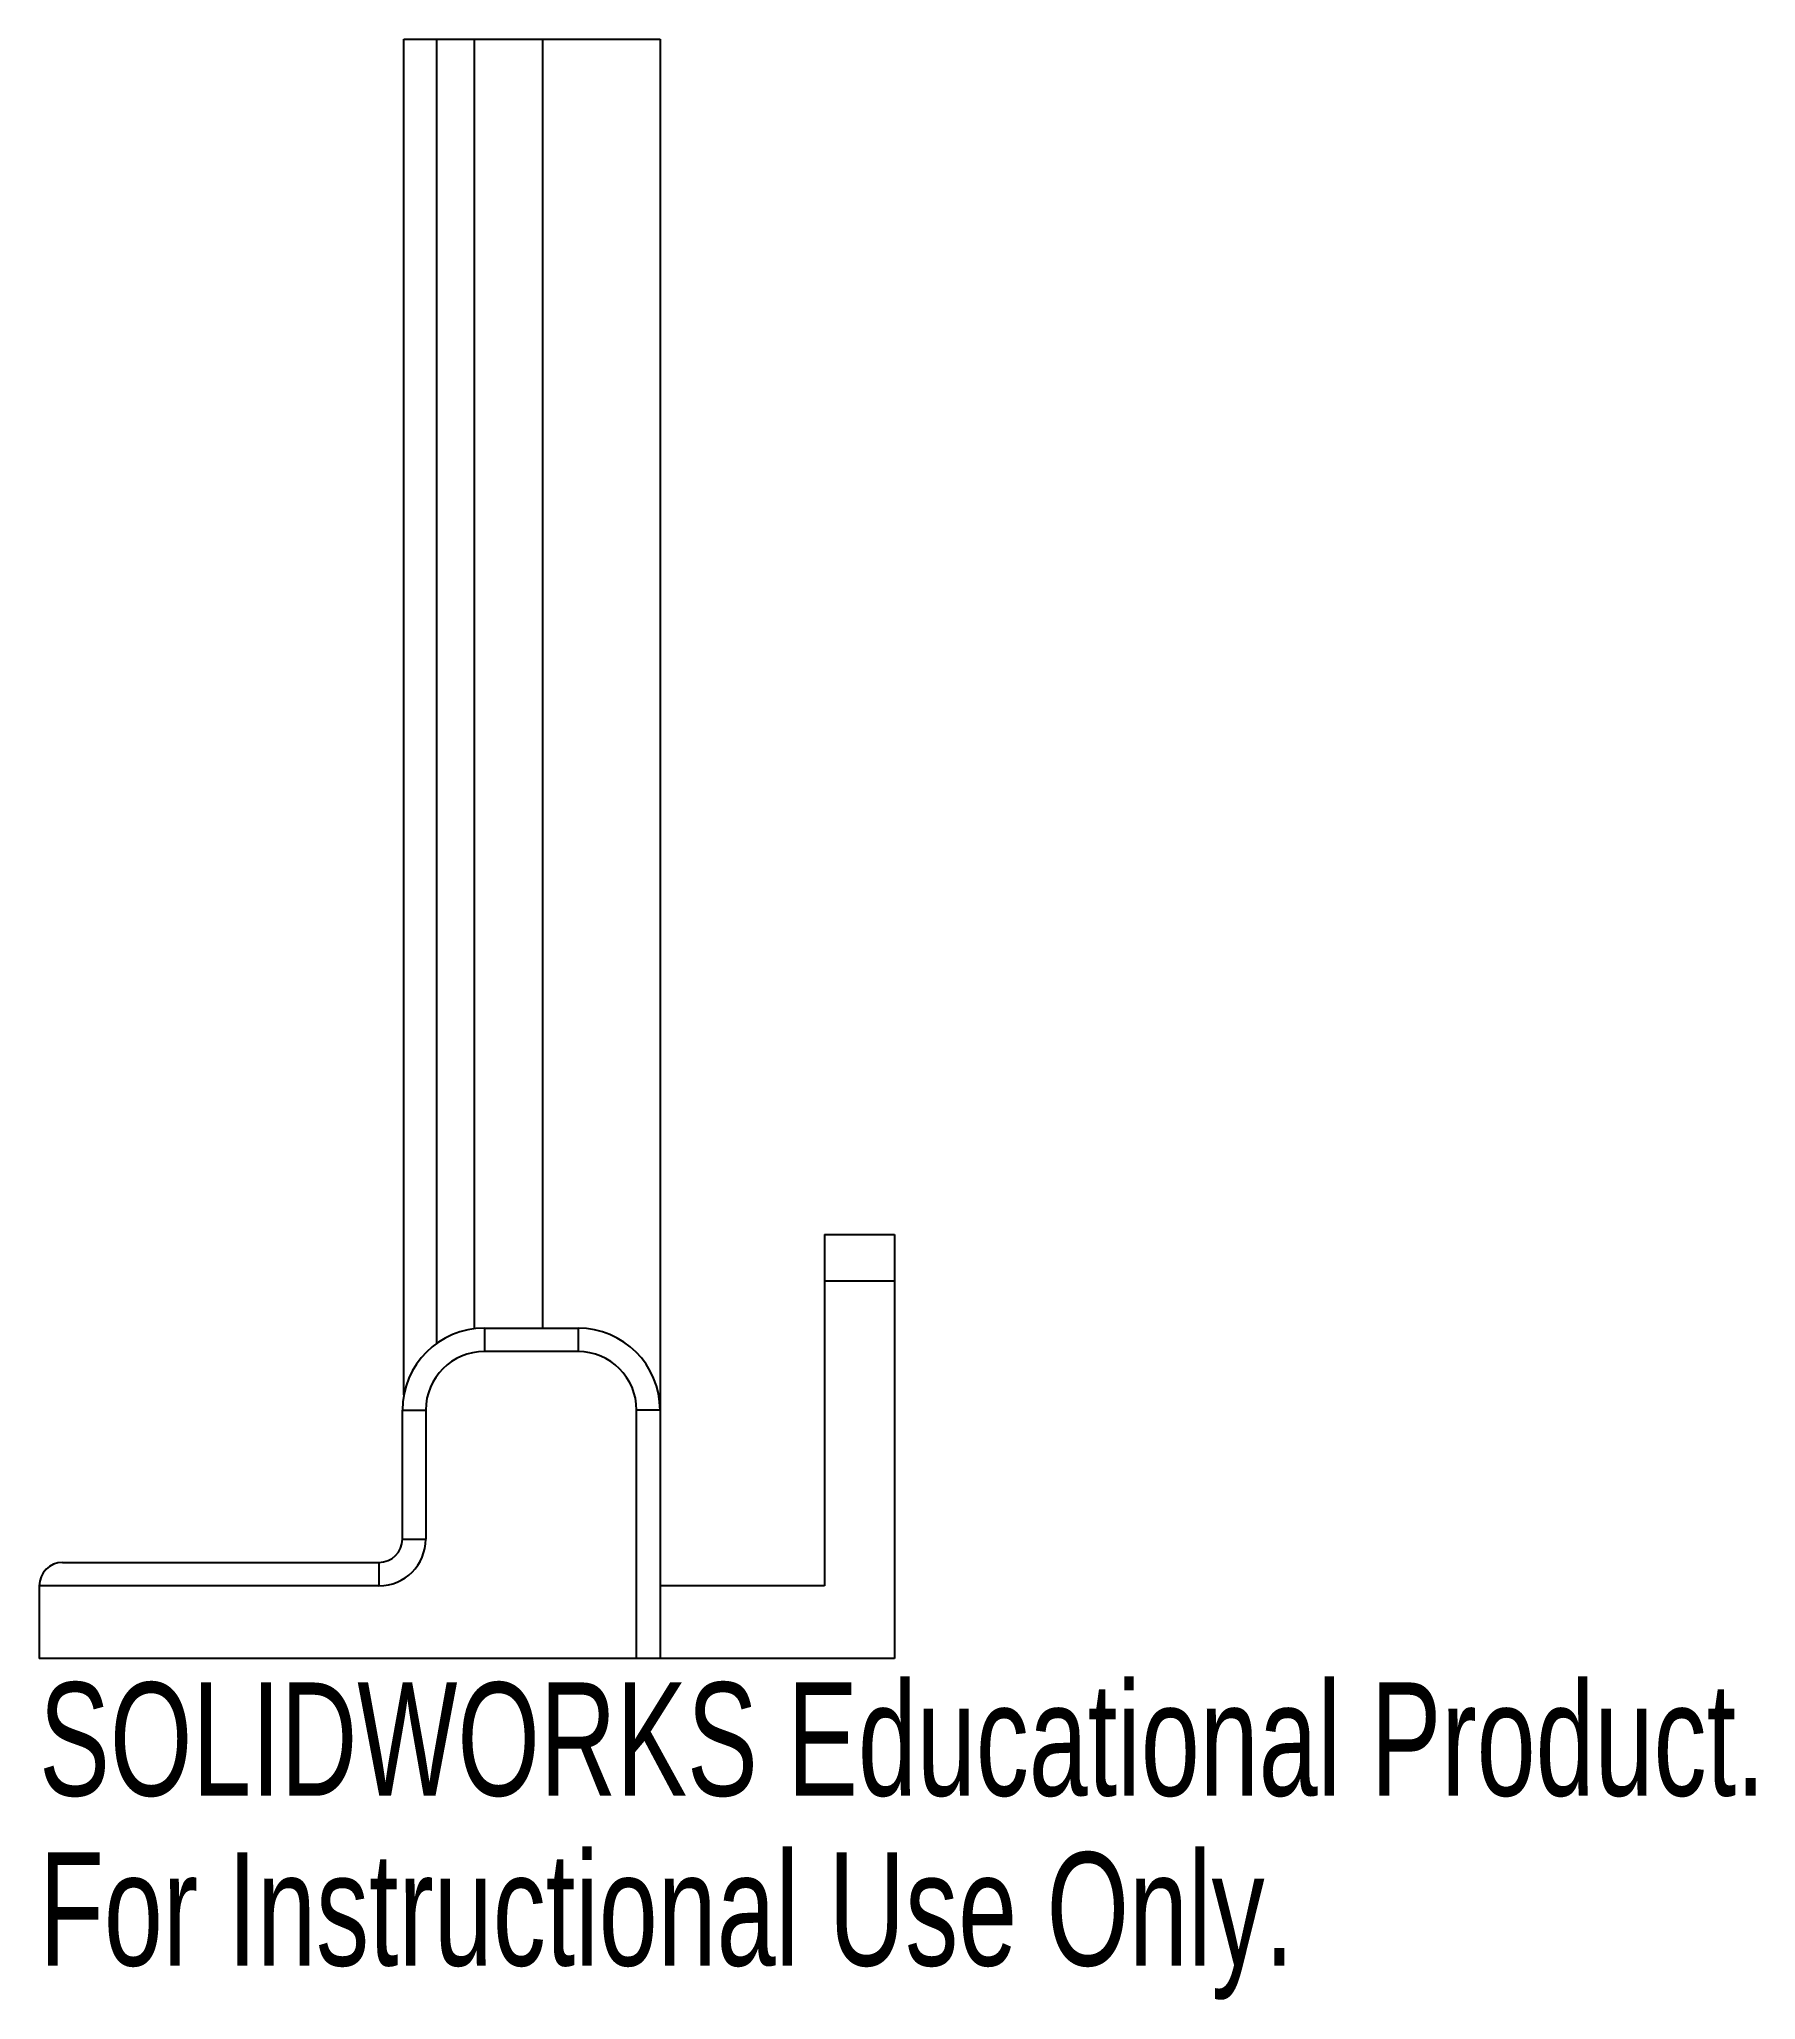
# Paper-space layout '_Right' of a CAD drawing. Header units: millimetres. Extents: x -6.1 to 67.2, y -14.7 to 69.
import ezdxf

# ---------------------------------------------------------------- set-up
doc = ezdxf.new("R2010")
doc.units = ezdxf.units.MM
doc.styles.add('SLDTEXTSTYLE0', font='TXT', dxfattribs={"width": 0.7})

psp = doc.layouts.new('_Right')

# ---------------------------------------------------------------- linework, layer by layer
at = {"color": 7, "linetype": 'Continuous', "lineweight": 25}
for p, q in [((9.496, 69), (20.434, 69)), ((9.496, 11.156), (9.496, 69)), ((10.899, 69), (10.899, 13.347)), ((12.507, 13.974), (12.507, 69)), ((15.434, 14), (15.434, 69)), ((20.434, 69), (20.434, -0.1)), ((27.449, 18), (27.449, 3)), ((27.449, 18), (30.434, 18)), ((30.434, 18), (30.434, -0.1)), ((30.434, 16), (27.449, 16)), ((12.934, 14), (12.934, 13)), ((12.934, 14), (16.934, 14)), ((16.934, 14), (16.934, 13)), ((16.934, 13), (12.934, 13)), ((9.434, 10.5), (10.434, 10.5)), ((9.434, 5), (9.434, 10.5)), ((10.434, 10.5), (10.434, 5)), ((19.434, -0.1), (19.434, 10.5)), ((20.434, 10.5), (19.434, 10.5)), ((9.434, 5), (10.434, 5)), ((-5.066, 4), (8.434, 4)), ((8.434, 4), (8.434, 3)), ((8.434, 3), (-6.066, 3)), ((-6.066, 3), (-6.066, -0.1)), ((27.449, 3), (20.434, 3)), ((30.434, -0.1), (-6.066, -0.1))]:
    psp.add_line(p, q, dxfattribs=at)
for centre, radius, start, end in [((12.934, 10.5), 3.5, 90, 180), ((16.934, 10.5), 3.5, 0, 90), ((12.934, 10.5), 2.5, 90, 180), ((16.934, 10.5), 2.5, 0, 90), ((8.434, 5), 2, 270, 0), ((8.434, 5), 1, 270, 0), ((-5.066, 3), 1, 90, 180)]:
    psp.add_arc(centre, radius, start, end, dxfattribs=at)

# ---------------------------------------------------------------- texts
at = {"color": 7, "linetype": 'Continuous', "char_height": 4.83362, "attachment_point": 1, "style": 'SLDTEXTSTYLE0'}
for s, insert in [('SOLIDWORKS Educational Product.', (-6.066, -1.12)), ('For Instructional Use Only.', (-6.066, -8.37))]:
    psp.add_mtext(s, dxfattribs=dict(at, insert=insert))

doc.saveas('drawing.dxf')
